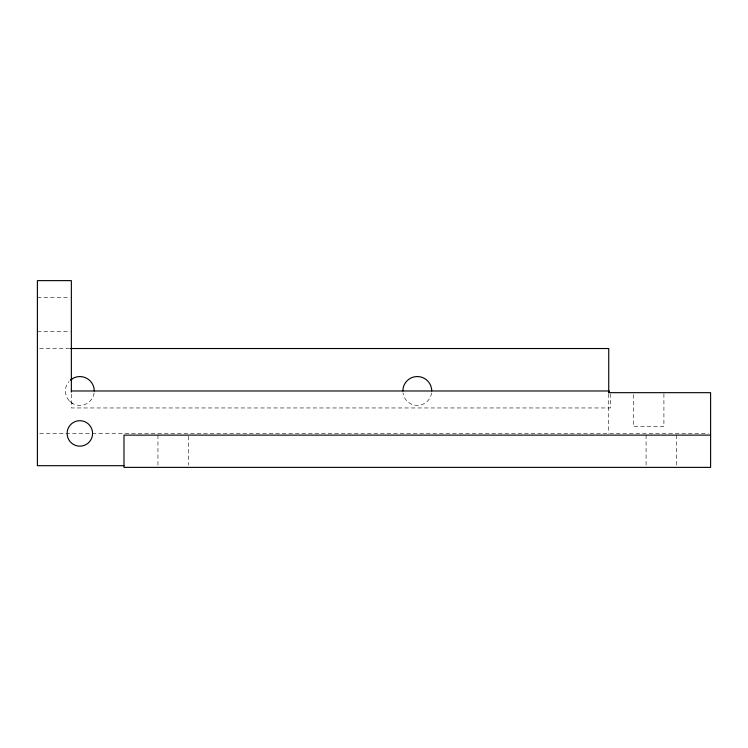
<?xml version="1.0" encoding="UTF-8"?>
<svg xmlns="http://www.w3.org/2000/svg" width="748" height="748" viewBox="0 0 748 748"><rect width="100%" height="100%" fill="white"/><g stroke="black" fill="none" stroke-linecap="round" stroke-linejoin="round"><path stroke-width="0.56" stroke-dasharray="3.74 2.81" d="M37.4 297.592L70.228 297.592M37.4 331.551L70.228 331.551M39.663 348.531L69.097 348.531M39.738 433.429L91.163 433.429M92.313 433.429L708.281 433.429M69.639 401.18L72.631 403.481M676.641 435.121L676.641 465.078M663.906 393.813L663.906 426.631L633.35 426.631L633.35 393.813M646.085 435.121L646.085 465.078M610.424 393.766L610.424 407.959L71.359 407.959L71.359 390.98M608.732 393.887L608.732 433.429M188.505 436.271L188.505 465.078M157.95 435.121L157.95 465.078M94.155 392.859A14.436 14.436 0 0 1 73.893 404.126A14.436 14.436 0 0 1 69.003 381.461M431.605 392.859A14.436 14.436 0 0 1 402.985 392.859"/><path stroke-width="1.12" d="M71.359 379.46L72.631 378.479M70.116 348.531L608.732 348.531L608.732 392.812M71.359 390.98L609.153 390.98L609.153 392.672L710.6 392.672L710.6 467.378L123.99 467.378L123.99 435.121L710.6 435.121M123.99 465.686L37.4 465.686L37.4 280.622L71.359 280.622L71.359 392.13M70.331 380.134A14.436 14.436 0 0 1 94.276 390.98M402.863 390.98A14.436 14.436 0 0 1 417.3 376.543A14.436 14.436 0 0 1 431.727 390.98M73.482 444.452A12.735 12.735 0 0 0 92.584 433.429A12.735 12.735 0 0 0 73.482 422.396A12.735 12.735 0 0 0 73.482 444.452"/></g></svg>
